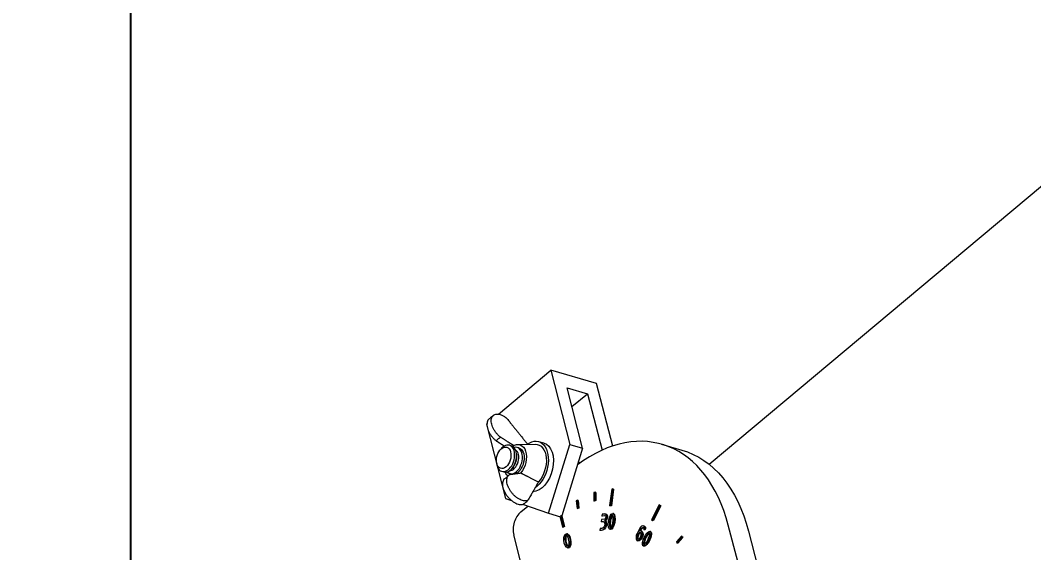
# Model space of a CAD drawing. Header units: inches. Extents: x -350577 to -266477, y -437959 to -377535.
# Drawn here: x -345537.7 to -345239.9, y -415930.6 to -415774.1 of the extents above; entities that cross this region are included whole.
import ezdxf

# ---------------------------------------------------------------- set-up
doc = ezdxf.new("R2010")
doc.units = ezdxf.units.IN
doc.header["$MEASUREMENT"] = 0
doc.layers.add('ORGINAL (itatec)', color=3, linetype='Continuous', lineweight=9)
doc.styles.add('Geniso', font='geniso.shx', dxfattribs={"oblique": 15})
doc.dimstyles.new('scale 1b100', dxfattribs={"dimscale": 100, "dimtxt": 3, "dimasz": 2.5, "dimexe": 1, "dimexo": 1, "dimgap": 1, "dimtad": 1, "dimdec": 0, "dimzin": 0, "dimdsep": 46, "dimtxsty": 'Geniso', "dimcen": 0, "dimclrd": 1, "dimclre": 1, "dimclrt": 7, "dimadec": 0, "dimazin": 0, "dimtfac": 1, "dimtdec": 0, "dimtmove": 0, "dimatfit": 3, "dimfxl": 0.75, "dimtolj": 1, "dimtzin": 0, "dimarcsym": 0})

# ---------------------------------------------------------------- blocks, each defined once
blk = doc.blocks.new('*D33')
at = {"layer": 'Defpoints', "color": 0, "transparency": 16777216}
for p in [(-331896.25, -404294.03), (-345505.23, -404305.84), (-345505.23, -416275.87)]:
    blk.add_point(p, dxfattribs=at)
at = {"layer": 'ORGINAL (itatec)', "color": 1, "lineweight": -2, "transparency": 16777216}
for p, q in [((-345505.23, -416175.87), (-345505.23, -404205.84)), ((-332146.25, -404305.84), (-345255.23, -404305.84)), ((-331896.25, -404394.03), (-331896.25, -404405.84))]:
    blk.add_line(p, q, dxfattribs=at)
at = {"layer": 'ORGINAL (itatec)', "color": 1, "transparency": 16777216}
for points in [[(-345255.23, -404264.17), (-345255.23, -404347.5), (-345505.23, -404305.84)], [(-332146.25, -404264.17), (-332146.25, -404347.5), (-331896.25, -404305.84)]]:
    blk.add_solid(points, dxfattribs=at)
at = {"layer": 'ORGINAL (itatec)', "color": 7, "transparency": 16777216, "insert": (-338700.74, -404055.84), "char_height": 300, "attachment_point": 5, "style": 'Geniso'}
blk.add_mtext('\\A1;13609', dxfattribs=at)
blk = doc.blocks.new('*D34')
at = {"layer": 'Defpoints', "color": 0, "transparency": 16777216}
for p in [(-345515.23, -413075.86), (-347172.3, -416275.87), (-345915.23, -416275.87)]:
    blk.add_point(p, dxfattribs=at)
at = {"layer": 'ORGINAL (itatec)', "color": 1, "lineweight": -2, "transparency": 16777216}
for p, q in [((-345615.23, -413075.86), (-347272.3, -413075.86)), ((-347172.3, -413325.86), (-347172.3, -416025.87)), ((-346015.23, -416275.87), (-347272.3, -416275.87))]:
    blk.add_line(p, q, dxfattribs=at)
at = {"layer": 'ORGINAL (itatec)', "color": 1, "transparency": 16777216}
for points in [[(-347213.97, -413325.86), (-347130.64, -413325.86), (-347172.3, -413075.86)], [(-347213.97, -416025.87), (-347130.64, -416025.87), (-347172.3, -416275.87)]]:
    blk.add_solid(points, dxfattribs=at)
at = {"layer": 'ORGINAL (itatec)', "color": 7, "transparency": 16777216, "insert": (-347422.33, -414675.87), "char_height": 300, "attachment_point": 5, "rotation": 90, "style": 'Geniso'}
blk.add_mtext('\\A1;3200', dxfattribs=at)
blk = doc.blocks.new('*D35')
at = {"layer": 'Defpoints', "color": 0, "transparency": 16777216}
for p in [(-345915.23, -416275.87), (-347172.3, -416675.87), (-343505.23, -416675.87)]:
    blk.add_point(p, dxfattribs=at)
at = {"layer": 'ORGINAL (itatec)', "color": 1, "lineweight": -2, "transparency": 16777216}
for p, q in [((-347172.3, -416025.87), (-347172.3, -415775.87)), ((-346015.23, -416275.87), (-347272.3, -416275.87)), ((-347172.3, -416275.87), (-347172.3, -416675.87)), ((-343605.23, -416675.87), (-347272.3, -416675.87)), ((-347172.3, -416925.87), (-347172.3, -417998.36))]:
    blk.add_line(p, q, dxfattribs=at)
at = {"layer": 'ORGINAL (itatec)', "color": 1, "transparency": 16777216}
for points in [[(-347213.97, -416025.87), (-347130.64, -416025.87), (-347172.3, -416275.87)], [(-347213.97, -416925.87), (-347130.64, -416925.87), (-347172.3, -416675.87)]]:
    blk.add_solid(points, dxfattribs=at)
at = {"layer": 'ORGINAL (itatec)', "color": 7, "transparency": 16777216, "insert": (-347422.3, -417587.12), "char_height": 300, "attachment_point": 5, "rotation": 90, "style": 'Geniso'}
blk.add_mtext('\\A1;400', dxfattribs=at)

msp = doc.modelspace()

# ---------------------------------------------------------------- linework, layer by layer
at = {"layer": 'ORGINAL (itatec)'}
for p, q in [((-345335.34, -415904.55), (-345218.15, -415806.36)), ((-345397.25, -415889.85), (-345381.85, -415876.94)), ((-345368.42, -415880.78), (-345381.85, -415876.94)), ((-345381.85, -415876.94), (-345376.2, -415898.71)), ((-345363.65, -415899.19), (-345368.42, -415880.78)), ((-345372.48, -415899.78), (-345377.05, -415882.12)), ((-345377.05, -415882.12), (-345371.09, -415883.82)), ((-345375.63, -415887.62), (-345371.09, -415883.82)), ((-345371.09, -415883.82), (-345366.79, -415900.41)), ((-345400.78, -415892.81), (-345400.6, -415892.66)), ((-345400.78, -415892.81), (-345395.14, -415914.58)), ((-345391.55, -415898.72), (-345386.47, -415898.64)), ((-345385.45, -415897.87), (-345383.96, -415898.3)), ((-345382.48, -415918.97), (-345376.2, -415898.71)), ((-345376.2, -415898.71), (-345372.48, -415899.78)), ((-345349.31, -415898.68), (-345343.34, -415900.38)), ((-345396.77, -415900.38), (-345396.45, -415900.01)), ((-345393.44, -415899.13), (-345394.02, -415898.96)), ((-345391.86, -415901.79), (-345391.93, -415901.3)), ((-345391.23, -415899.76), (-345391.73, -415899.62)), ((-345372.48, -415899.78), (-345378.64, -415919.69)), ((-345397.8, -415904), (-345397.73, -415904.48)), ((-345373.98, -415904.68), (-345373.99, -415904.68)), ((-345395.64, -415906.82), (-345396.21, -415906.66)), ((-345393.43, -415907.45), (-345393.93, -415907.31)), ((-345392.89, -415905.4), (-345393.21, -415905.77)), ((-345369.15, -415912.9), (-345369.18, -415915.29)), ((-345368.81, -415912.8), (-345369.15, -415912.9)), ((-345368.85, -415915.18), (-345368.81, -415912.8)), ((-345368.59, -415912.86), (-345368.81, -415912.8)), ((-345368.59, -415912.86), (-345368.63, -415915.24)), ((-345363.95, -415911.83), (-345364.6, -415916.71)), ((-345364.28, -415916.68), (-345363.62, -415911.8)), ((-345363.4, -415911.87), (-345364.05, -415916.75)), ((-345363.62, -415911.8), (-345363.95, -415911.83)), ((-345363.4, -415911.87), (-345363.62, -415911.8)), ((-345395.14, -415914.58), (-345393.38, -415915.19)), ((-345390.11, -415916.32), (-345382.48, -415918.97)), ((-345374.03, -415915.1), (-345374.36, -415915.28)), ((-345374.36, -415915.28), (-345374.11, -415917.54)), ((-345373.81, -415915.16), (-345374.03, -415915.1)), ((-345373.78, -415917.35), (-345374.03, -415915.1)), ((-345373.81, -415915.16), (-345373.56, -415917.41)), ((-345369.18, -415915.29), (-345368.85, -415915.18)), ((-345368.96, -415915.35), (-345369.18, -415915.29)), ((-345368.63, -415915.24), (-345368.96, -415915.35)), ((-345368.63, -415915.24), (-345368.85, -415915.18)), ((-345364.6, -415916.71), (-345364.28, -415916.68)), ((-345364.05, -415916.75), (-345364.28, -415916.68)), ((-345350.01, -415916.52), (-345352.21, -415920.87)), ((-345349.78, -415916.59), (-345350.01, -415916.52)), ((-345349.76, -415916.75), (-345350.01, -415916.52)), ((-345349.78, -415916.59), (-345349.53, -415916.81)), ((-345390.65, -415918.54), (-345388.62, -415916.84)), ((-345382.48, -415918.97), (-345378.96, -415919.97)), ((-345378.05, -415922.74), (-345378.85, -415919.63)), ((-345374.11, -415917.54), (-345373.78, -415917.35)), ((-345373.88, -415917.6), (-345374.11, -415917.54)), ((-345373.56, -415917.41), (-345373.88, -415917.6)), ((-345373.56, -415917.41), (-345373.78, -415917.35)), ((-345366.76, -415919.23), (-345366.83, -415919.71)), ((-345366.83, -415919.71), (-345366.02, -415919.65)), ((-345365.95, -415919.17), (-345366.76, -415919.23)), ((-345365.58, -415919.25), (-345365.8, -415919.18)), ((-345364.38, -415916.77), (-345364.6, -415916.71)), ((-345364.05, -415916.75), (-345364.38, -415916.77)), ((-345363.43, -415919.06), (-345363.65, -415919)), ((-345351.96, -415921.09), (-345349.76, -415916.75)), ((-345349.53, -415916.81), (-345351.73, -415921.15)), ((-345349.53, -415916.81), (-345349.76, -415916.75)), ((-345379.16, -415919.92), (-345378.36, -415923)), ((-345378.64, -415919.67), (-345377.83, -415922.8)), ((-345366.97, -415920.75), (-345367.05, -415921.38)), ((-345367.05, -415921.38), (-345366.56, -415921.34)), ((-345366.83, -415921.44), (-345367.05, -415921.38)), ((-345366.01, -415920.68), (-345366.97, -415920.75)), ((-345366.6, -415919.77), (-345366.83, -415919.71)), ((-345366.34, -415921.41), (-345366.83, -415921.44)), ((-345365.84, -415919.71), (-345366.6, -415919.77)), ((-345365.72, -415921.18), (-345365.94, -415921.11)), ((-345352.21, -415920.87), (-345351.96, -415921.09)), ((-345351.73, -415921.15), (-345351.96, -415921.09)), ((-345326.93, -415933.15), (-345329.7, -415922.47)), ((-345389.16, -415939.09), (-345392.74, -415925.3)), ((-345378.36, -415923), (-345378.05, -415922.74)), ((-345378.14, -415923.06), (-345378.36, -415923)), ((-345377.83, -415922.8), (-345378.14, -415923.06)), ((-345377.83, -415922.8), (-345378.05, -415922.74)), ((-345376.97, -415925.04), (-345377.19, -415924.98)), ((-345367.33, -415923.44), (-345367.39, -415923.92)), ((-345367.39, -415923.92), (-345366.91, -415923.88)), ((-345367.17, -415923.98), (-345367.39, -415923.92)), ((-345366.88, -415923.41), (-345367.33, -415923.44)), ((-345366.68, -415923.95), (-345367.17, -415923.98)), ((-345364.25, -415923.73), (-345364.47, -415923.67)), ((-345355.76, -415923.52), (-345356.51, -415925.01)), ((-345355.73, -415924.17), (-345355.51, -415923.74)), ((-345355.29, -415923.81), (-345355.45, -415924.12)), ((-345355.15, -415924.2), (-345355.38, -415924.14)), ((-345354.98, -415924.3), (-345355.2, -415924.24)), ((-345354.72, -415923.14), (-345354.83, -415923.11)), ((-345354.37, -415922.74), (-345354.59, -415922.68)), ((-345354.22, -415922.81), (-345354.44, -415922.75)), ((-345354.43, -415923.82), (-345354.2, -415923.37)), ((-345354.2, -415923.89), (-345354.43, -415923.82)), ((-345353.98, -415923.44), (-345354.2, -415923.37)), ((-345353.98, -415923.44), (-345354.2, -415923.89)), ((-345352.54, -415924.35), (-345352.77, -415924.28)), ((-345323.73, -415924.18), (-345320.96, -415934.86)), ((-345356.19, -415927.05), (-345356.41, -415926.99)), ((-345355.02, -415926.21), (-345355.25, -415926.14)), ((-345354.43, -415928.65), (-345354.66, -415928.58)), ((-345343.46, -415925.69), (-345344.92, -415927.35)), ((-345344.92, -415927.35), (-345344.76, -415927.71)), ((-345344.76, -415927.71), (-345343.3, -415926.05)), ((-345344.54, -415927.77), (-345344.76, -415927.71)), ((-345343.07, -415926.11), (-345344.54, -415927.77)), ((-345343.23, -415925.76), (-345343.46, -415925.69)), ((-345343.3, -415926.05), (-345343.46, -415925.69)), ((-345343.07, -415926.11), (-345343.3, -415926.05)), ((-345343.23, -415925.76), (-345343.07, -415926.11)), ((-345376.74, -415929.17), (-345376.96, -415929.1))]:
    msp.add_line(p, q, dxfattribs=at)
for centre, major_axis, ratio, start_param, end_param in [((-345364.41, -415951.56), (15.1, 52.89), 0.631206, -0.82044, 0.689571), ((-345395.84, -415902.6), (-1.84, -6.45), 0.631206, -2.540823, -2.241651), ((-345395.12, -415902.81), (-1.1, -3.85), 0.631206, -0.950682, 3.891948), ((-345395.69, -415902.65), (0.89, 3.11), 0.631206, 0.750356, 7.033541), ((-345395.12, -415902.81), (-1.1, -3.85), 0.631206, -2.391237, -2.19091), ((-345394.54, -415902.97), (-1.1, -3.85), 0.631206, 0, 3.141593), ((-345392.83, -415903.46), (-1.1, -3.85), 0.631206, -0.361142, 3.502735), ((-345393.4, -415903.3), (-0.89, -3.11), 0.631206, 0.16447, 2.977123), ((-345392.33, -415903.6), (-1.37, -4.81), 0.631206, -2.592595, -2.483745), ((-345393.97, -415903.14), (0.89, 3.11), 0.631206, -2.19091, -0.950682), ((-345392.33, -415903.6), (4.05, 14.19), 0.631206, -2.459047, -2.323427), ((-345389.58, -415922.65), (-1.37, -4.81), 0.631206, -2.391237, -0.82044), ((-345366.09, -415920.19), (0.29, 1.01), 0.631206, -2.503698, 0.226757), ((-345364.06, -415921.34), (-0.38, -2.34), 0.337475, -3.061739, 3.221446), ((-345366.7, -415922.37), (-0.42, -1.49), 0.631206, 0.226757, 2.737968), ((-345366.48, -415922.44), (0.29, 1.02), 0.631206, 0.17541, 0.226757), ((-345354.99, -415924.07), (0.4, 1.39), 0.631206, -0.176783, 1.353144), ((-345377.08, -415927.04), (0.29, -2.08), 0.431517, -2.877408, 3.405777), ((-345355.85, -415925.76), (-0.39, -1.38), 0.631206, -1.949013, -0.414716), ((-345355.69, -415925.22), (0.31, 1.08), 0.631206, -0.282523, 0.48056), ((-345354.68, -415924.35), (-0.34, -1.17), 0.631206, -2.747589, -1.867638), ((-345355.92, -415925.4), (0.4, 1.39), 0.631206, -1.943572, -0.420156), ((-345353.71, -415926.43), (0.99, 2.13), 0.343589, -3.246209, 3.036976), ((-345354.95, -415923.72), (0.31, 1.08), 0.631206, -1.074255, -0.311146), ((-345356.02, -415925.61), (-0.39, -1.38), 0.631206, -0.180169, 1.356531)]:
    msp.add_ellipse(centre, major_axis=major_axis, ratio=ratio, start_param=start_param, end_param=end_param, dxfattribs=at)
at = {"layer": 'ORGINAL (itatec)', "extrusion": (0, 0, -1)}
for centre, major_axis, ratio, start_param, end_param in [((-345392.33, -415903.6), (1.37, 4.81), 0.631206, -0.657847, 2.189879), ((-345387.48, -415904.99), (2.03, 7.12), 0.631206, -0.669687, 2.509851), ((-345385.99, -415905.41), (2.03, 7.12), 0.631206, 0, 2.948841), ((-345387.48, -415904.99), (1.79, 6.25), 0.631206, -0.188925, 2.236777), ((-345392.33, -415903.6), (1.1, 3.85), 0.631206, 0, 2.630275), ((-345358.45, -415953.27), (15.1, 52.89), 0.631206, 0, 0.82044), ((-345376.3, -415908.18), (-1.44, -5.05), 0.631206, -2.747857, -2.611567), ((-345392.33, -415903.6), (-1.37, -4.81), 0.631206, 0.259878, 0.657847), ((-345392.33, -415903.6), (-1.1, -3.85), 0.631206, -0.027534, 0), ((-345366.09, -415920.19), (0.154, 0.538), 0.631206, -0.226757, 2.503698), ((-345365.87, -415920.26), (0.29, 1.01), 0.631206, 0, 2.503698), ((-345363.84, -415921.4), (-0.38, -2.34), 0.337475, -3.101736, 0.039856), ((-345328.48, -416127.77), (-145.47, 173.61), 0.567321, -0.873365, 0.622147), ((-345366.7, -415922.37), (0.29, 1.02), 0.631206, -0.226757, 2.967265), ((-345366.48, -415922.44), (-0.42, -1.49), 0.631206, -2.737968, -0.226757), ((-345376.86, -415927.1), (0.29, -2.08), 0.431517, -2.953375, 0.188217), ((-345354.9, -415924.29), (0.34, 1.17), 0.631206, -1.273955, -0.337941), ((-345355.46, -415925.29), (0.31, 1.08), 0.631206, 0, 0.282523), ((-345355.7, -415925.47), (-0.4, -1.39), 0.631206, -2.721437, -1.19802), ((-345354.98, -415923.84), (0.206, 0.72), 0.631206, -0.125556, 0.976477), ((-345358.05, -415926.4), (-1.54, -5.39), 0.631206, -2.297478, -2.239123), ((-345353.49, -415926.5), (0.99, 2.13), 0.343589, -0.053518, 3.088075), ((-345354.76, -415924.13), (0.4, 1.39), 0.631206, 0, 0.176783), ((-345354.72, -415923.78), (0.31, 1.08), 0.631206, 0.311146, 1.074255), ((-345355.79, -415925.67), (-0.39, -1.38), 0.631206, -1.356531, 0)]:
    msp.add_ellipse(centre, major_axis=major_axis, ratio=ratio, start_param=start_param, end_param=end_param, dxfattribs=at)
at = {"layer": 'ORGINAL (itatec)'}
for points, knots in [([(-345396.62, -415896.62), (-345396.69, -415896.57), (-345396.76, -415896.51), (-345397.06, -415896.25), (-345397.28, -415896.03), (-345397.67, -415895.61), (-345397.87, -415895.37), (-345398.25, -415894.86), (-345398.42, -415894.6), (-345398.69, -415894.11), (-345398.83, -415893.84), (-345399.05, -415893.31), (-345399.14, -415893.04), (-345399.27, -415892.56), (-345399.31, -415892.31), (-345399.35, -415891.83), (-345399.35, -415891.6), (-345399.29, -415891.21), (-345399.25, -415891.01), (-345399.1, -415890.66), (-345399, -415890.5), (-345398.78, -415890.25), (-345398.64, -415890.14), (-345398.33, -415889.96), (-345398.15, -415889.9), (-345397.8, -415889.83), (-345397.6, -415889.82), (-345397.17, -415889.85), (-345396.94, -415889.89), (-345396.72, -415889.96), (-345396.51, -415890.02), (-345396.27, -415890.11), (-345395.79, -415890.34), (-345395.54, -415890.48), (-345395.16, -415890.73), (-345395, -415890.85), (-345394.84, -415890.98)], [-11.506271, -11.506271, -11.506271, -11.506271, -11.25178, -11.25178, -10.386265, -10.386265, -9.517507, -9.517507, -8.648749, -8.648749, -7.780279, -7.780279, -6.911808, -6.911808, -6.04493, -6.04493, -5.178053, -5.178053, -4.313667, -4.313667, -3.449282, -3.449282, -2.586495, -2.586495, -1.723708, -1.723708, -0.861854, -0.861854, 0, 0, 0, 0.861854, 0.861854, 1.723708, 1.723708, 2.328505, 2.328505, 2.328505, 2.328505]), ([(-345400.05, -415891.33), (-345400.09, -415891.37), (-345400.12, -415891.4), (-345400.26, -415891.56), (-345400.36, -415891.71), (-345400.51, -415892.07), (-345400.56, -415892.27), (-345400.61, -415892.66), (-345400.61, -415892.89), (-345400.57, -415893.37), (-345400.53, -415893.62), (-345400.4, -415894.1), (-345400.32, -415894.36), (-345400.09, -415894.9), (-345399.96, -415895.17), (-345399.68, -415895.65), (-345399.51, -415895.92), (-345399.14, -415896.42), (-345398.93, -415896.67), (-345398.54, -415897.09), (-345398.32, -415897.31), (-345398.02, -415897.57), (-345397.95, -415897.63), (-345397.88, -415897.68)], [3.210028, 3.210028, 3.210028, 3.210028, 3.449282, 3.449282, 4.313667, 4.313667, 5.178053, 5.178053, 6.04493, 6.04493, 6.911808, 6.911808, 7.780279, 7.780279, 8.648749, 8.648749, 9.517507, 9.517507, 10.386265, 10.386265, 11.25178, 11.25178, 11.506271, 11.506271, 11.506271, 11.506271]), ([(-345398.64, -415890.15), (-345398.74, -415890.22), (-345398.84, -415890.3), (-345399.03, -415890.45), (-345399.13, -415890.52), (-345399.32, -415890.68), (-345399.42, -415890.76), (-345399.6, -415890.92), (-345399.69, -415891), (-345399.88, -415891.16), (-345399.97, -415891.25), (-345400.05, -415891.33)], [0.5025939, 0.5025939, 0.5025939, 0.5025939, 0.5305718, 0.5305718, 0.5585497, 0.5585497, 0.5865275, 0.5865275, 0.6145054, 0.6145054, 0.6424833, 0.6424833, 0.6424833, 0.6424833]), ([(-345388.56, -415915.17), (-345388.68, -415915.22), (-345388.8, -415915.26), (-345389.1, -415915.32), (-345389.31, -415915.33), (-345389.74, -415915.3), (-345389.97, -415915.26), (-345390.18, -415915.19), (-345390.39, -415915.13), (-345390.63, -415915.04), (-345391.12, -415914.81), (-345391.36, -415914.67), (-345391.81, -415914.38), (-345392.05, -415914.2), (-345392.51, -415913.8), (-345392.73, -415913.58), (-345393.12, -415913.16), (-345393.32, -415912.92), (-345393.7, -415912.41), (-345393.86, -415912.15), (-345394.14, -415911.67), (-345394.28, -415911.4), (-345394.5, -415910.87), (-345394.59, -415910.6), (-345394.71, -415910.12), (-345394.76, -415909.87), (-345394.8, -415909.39), (-345394.79, -415909.16), (-345394.74, -415908.77), (-345394.69, -415908.57), (-345394.54, -415908.21), (-345394.44, -415908.05), (-345394.23, -415907.8), (-345394.09, -415907.69), (-345393.89, -415907.57), (-345393.84, -415907.55), (-345393.79, -415907.53)], [-2.328505, -2.328505, -2.328505, -2.328505, -1.723708, -1.723708, -0.861854, -0.861854, 0, 0, 0, 0.861854, 0.861854, 1.723708, 1.723708, 2.586495, 2.586495, 3.449282, 3.449282, 4.313667, 4.313667, 5.178053, 5.178053, 6.04493, 6.04493, 6.911808, 6.911808, 7.780279, 7.780279, 8.648749, 8.648749, 9.517507, 9.517507, 10.386265, 10.386265, 11.25178, 11.25178, 11.506271, 11.506271, 11.506271, 11.506271]), ([(-345395.25, -415908.69), (-345395.38, -415908.77), (-345395.5, -415908.87), (-345395.71, -415909.11), (-345395.81, -415909.27), (-345395.96, -415909.62), (-345396, -415909.82), (-345396.06, -415910.22), (-345396.06, -415910.45), (-345396.02, -415910.93), (-345395.97, -415911.18), (-345395.85, -415911.66), (-345395.76, -415911.92), (-345395.54, -415912.46), (-345395.41, -415912.73), (-345395.13, -415913.21), (-345394.96, -415913.47), (-345394.59, -415913.98), (-345394.38, -415914.22), (-345393.99, -415914.64), (-345393.77, -415914.86), (-345393.31, -415915.25), (-345393.07, -415915.43), (-345392.63, -415915.73), (-345392.38, -415915.87), (-345391.9, -415916.1), (-345391.66, -415916.19), (-345391.44, -415916.25), (-345391.23, -415916.31), (-345391, -415916.36), (-345390.57, -415916.39), (-345390.36, -415916.37), (-345390.07, -415916.32), (-345389.94, -415916.28), (-345389.83, -415916.23)], [-11.155289, -11.155289, -11.155289, -11.155289, -10.386265, -10.386265, -9.517507, -9.517507, -8.648749, -8.648749, -7.780279, -7.780279, -6.911808, -6.911808, -6.04493, -6.04493, -5.178053, -5.178053, -4.313667, -4.313667, -3.449282, -3.449282, -2.586495, -2.586495, -1.723708, -1.723708, -0.861854, -0.861854, 0, 0, 0, 0.861854, 0.861854, 1.723708, 1.723708, 2.328505, 2.328505, 2.328505, 2.328505]), ([(-345395.25, -415908.69), (-345395.2, -415908.65), (-345395.14, -415908.62), (-345395.02, -415908.53), (-345394.96, -415908.49), (-345394.84, -415908.39), (-345394.77, -415908.34), (-345394.64, -415908.22), (-345394.57, -415908.16), (-345394.44, -415908.03), (-345394.37, -415907.96), (-345394.3, -415907.88)], [3.5684758, 3.5684758, 3.5684758, 3.5684758, 3.624758, 3.624758, 3.6810401, 3.6810401, 3.7373222, 3.7373222, 3.7936043, 3.7936043, 3.8498865, 3.8498865, 3.8498865, 3.8498865]), ([(-345363.81, -415919.47), (-345363.8, -415919.47), (-345363.79, -415919.47), (-345363.75, -415919.49), (-345363.72, -415919.51), (-345363.66, -415919.61), (-345363.62, -415919.71), (-345363.54, -415920), (-345363.52, -415920.22), (-345363.51, -415920.8), (-345363.54, -415921.19), (-345363.67, -415921.94), (-345363.77, -415922.3), (-345363.94, -415922.71), (-345363.99, -415922.82), (-345364.09, -415922.99), (-345364.14, -415923.06), (-345364.22, -415923.15), (-345364.25, -415923.18), (-345364.29, -415923.2), (-345364.31, -415923.2), (-345364.35, -415923.2), (-345364.37, -415923.19), (-345364.44, -415923.11), (-345364.47, -415923.05), (-345364.56, -415922.8), (-345364.6, -415922.57), (-345364.62, -415922.02), (-345364.6, -415921.71), (-345364.52, -415921.07), (-345364.45, -415920.75), (-345364.28, -415920.18), (-345364.18, -415919.94), (-345364.04, -415919.69), (-345364, -415919.63), (-345363.92, -415919.54), (-345363.89, -415919.51), (-345363.84, -415919.47), (-345363.83, -415919.47), (-345363.81, -415919.47)], [-6.283185, -6.283185, -6.283185, -6.283185, -6.110381, -6.110381, -5.852597, -5.852597, -5.531628, -5.531628, -5.1248, -5.1248, -4.584711, -4.584711, -4.044623, -4.044623, -3.801608, -3.801608, -3.558592, -3.558592, -3.315577, -3.315577, -3.072562, -3.072562, -2.781788, -2.781788, -2.491015, -2.491015, -2.034928, -2.034928, -1.578841, -1.578841, -1.122754, -1.122754, -0.666667, -0.666667, -0.444445, -0.444445, -0.222222, -0.222222, 0, 0, 0, 0]), ([(-345363.68, -415919.58), (-345363.69, -415919.6), (-345363.71, -415919.62), (-345363.78, -415919.69), (-345363.82, -415919.76), (-345363.96, -415920.01), (-345364.06, -415920.25), (-345364.23, -415920.81), (-345364.3, -415921.13), (-345364.38, -415921.77), (-345364.4, -415922.09), (-345364.37, -415922.63), (-345364.34, -415922.86), (-345364.26, -415923.07), (-345364.24, -415923.12), (-345364.22, -415923.15)], [0.315203, 0.315203, 0.315203, 0.315203, 0.444445, 0.444445, 0.666667, 0.666667, 1.122754, 1.122754, 1.578841, 1.578841, 2.034928, 2.034928, 2.491015, 2.491015, 2.664025, 2.664025, 2.664025, 2.664025]), ([(-345377.49, -415925.47), (-345377.47, -415925.46), (-345377.46, -415925.45), (-345377.42, -415925.44), (-345377.39, -415925.43), (-345377.28, -415925.46), (-345377.21, -415925.5), (-345377.03, -415925.66), (-345376.93, -415925.8), (-345376.71, -415926.23), (-345376.61, -415926.54), (-345376.48, -415927.19), (-345376.45, -415927.54), (-345376.47, -415927.96), (-345376.49, -415928.08), (-345376.52, -415928.29), (-345376.55, -415928.37), (-345376.59, -415928.5), (-345376.62, -415928.54), (-345376.65, -415928.6), (-345376.67, -415928.61), (-345376.71, -415928.63), (-345376.74, -415928.65), (-345376.83, -415928.64), (-345376.89, -415928.62), (-345377.06, -415928.5), (-345377.18, -415928.36), (-345377.39, -415927.97), (-345377.49, -415927.72), (-345377.63, -415927.19), (-345377.67, -415926.9), (-345377.7, -415926.36), (-345377.69, -415926.1), (-345377.64, -415925.81), (-345377.62, -415925.73), (-345377.57, -415925.6), (-345377.55, -415925.56), (-345377.52, -415925.5), (-345377.5, -415925.48), (-345377.49, -415925.47)], [-6.283185, -6.283185, -6.283185, -6.283185, -6.110381, -6.110381, -5.852597, -5.852597, -5.531628, -5.531628, -5.1248, -5.1248, -4.584711, -4.584711, -4.044623, -4.044623, -3.801608, -3.801608, -3.558592, -3.558592, -3.315577, -3.315577, -3.072562, -3.072562, -2.781788, -2.781788, -2.491015, -2.491015, -2.034928, -2.034928, -1.578841, -1.578841, -1.122754, -1.122754, -0.666667, -0.666667, -0.444445, -0.444445, -0.222222, -0.222222, 0, 0, 0, 0]), ([(-345377.26, -415925.53), (-345377.28, -415925.54), (-345377.29, -415925.56), (-345377.33, -415925.62), (-345377.35, -415925.67), (-345377.39, -415925.79), (-345377.41, -415925.87), (-345377.47, -415926.16), (-345377.48, -415926.42), (-345377.45, -415926.96), (-345377.4, -415927.25), (-345377.26, -415927.79), (-345377.17, -415928.03), (-345376.95, -415928.42), (-345376.84, -415928.56), (-345376.73, -415928.64), (-345376.73, -415928.64), (-345376.72, -415928.64)], [0, 0, 0, 0, 0.222222, 0.222222, 0.444445, 0.444445, 0.666667, 0.666667, 1.122754, 1.122754, 1.578841, 1.578841, 2.034928, 2.034928, 2.491015, 2.491015, 2.499597, 2.499597, 2.499597, 2.499597]), ([(-345377.21, -415925.51), (-345377.21, -415925.51), (-345377.22, -415925.51), (-345377.24, -415925.52), (-345377.25, -415925.52), (-345377.26, -415925.53)], [6.0674094, 6.0674094, 6.0674094, 6.0674094, 6.1103812, 6.1103812, 6.2831853, 6.2831853, 6.2831853, 6.2831853]), ([(-345356.34, -415926.49), (-345356.36, -415926.48), (-345356.37, -415926.47), (-345356.43, -415926.39), (-345356.46, -415926.3), (-345356.49, -415926.03), (-345356.48, -415925.86), (-345356.39, -415925.5), (-345356.32, -415925.32), (-345356.13, -415924.99), (-345356.02, -415924.85), (-345355.8, -415924.66), (-345355.7, -415924.61), (-345355.52, -415924.59), (-345355.45, -415924.62), (-345355.34, -415924.74), (-345355.3, -415924.83), (-345355.27, -415925.08), (-345355.28, -415925.24), (-345355.35, -415925.59), (-345355.42, -415925.78), (-345355.6, -415926.12), (-345355.7, -415926.27), (-345355.92, -415926.47), (-345356.03, -415926.53), (-345356.21, -415926.57), (-345356.29, -415926.55), (-345356.34, -415926.49)], [-6.283185, -6.283185, -6.283185, -6.283185, -6.173615, -6.173615, -5.659147, -5.659147, -5.14468, -5.14468, -4.630212, -4.630212, -4.115744, -4.115744, -3.601276, -3.601276, -3.086808, -3.086808, -2.57234, -2.57234, -2.057872, -2.057872, -1.543404, -1.543404, -1.028936, -1.028936, -0.514468, -0.514468, 0, 0, 0, 0]), ([(-345355.41, -415924.67), (-345355.49, -415924.68), (-345355.59, -415924.73), (-345355.8, -415924.91), (-345355.91, -415925.05), (-345356.09, -415925.38), (-345356.17, -415925.57), (-345356.25, -415925.92), (-345356.27, -415926.09), (-345356.24, -415926.36), (-345356.21, -415926.46), (-345356.15, -415926.53), (-345356.14, -415926.54), (-345356.13, -415926.55)], [3.644741, 3.644741, 3.644741, 3.644741, 4.115744, 4.115744, 4.630212, 4.630212, 5.14468, 5.14468, 5.659147, 5.659147, 6.173615, 6.173615, 6.258478, 6.258478, 6.258478, 6.258478]), ([(-345354.55, -415928.1), (-345354.56, -415928.09), (-345354.58, -415928.07), (-345354.6, -415928.02), (-345354.61, -415927.97), (-345354.62, -415927.85), (-345354.62, -415927.77), (-345354.59, -415927.48), (-345354.53, -415927.22), (-345354.35, -415926.66), (-345354.23, -415926.36), (-345353.94, -415925.8), (-345353.78, -415925.53), (-345353.45, -415925.11), (-345353.3, -415924.95), (-345353.09, -415924.8), (-345353.02, -415924.77), (-345352.93, -415924.75), (-345352.9, -415924.75), (-345352.87, -415924.77), (-345352.86, -415924.78), (-345352.83, -415924.83), (-345352.82, -415924.87), (-345352.81, -415925), (-345352.81, -415925.08), (-345352.82, -415925.29), (-345352.84, -415925.41), (-345352.94, -415925.84), (-345353.06, -415926.19), (-345353.37, -415926.88), (-345353.56, -415927.21), (-345353.9, -415927.67), (-345354.04, -415927.84), (-345354.26, -415928.03), (-345354.35, -415928.08), (-345354.46, -415928.12), (-345354.5, -415928.12), (-345354.53, -415928.11), (-345354.54, -415928.1), (-345354.55, -415928.1)], [0, 0, 0, 0, 0.222222, 0.222222, 0.444445, 0.444445, 0.666667, 0.666667, 1.122754, 1.122754, 1.578841, 1.578841, 2.034928, 2.034928, 2.491015, 2.491015, 2.781788, 2.781788, 3.072562, 3.072562, 3.315577, 3.315577, 3.558592, 3.558592, 3.801608, 3.801608, 4.044623, 4.044623, 4.584711, 4.584711, 5.1248, 5.1248, 5.531628, 5.531628, 5.852597, 5.852597, 6.110381, 6.110381, 6.283185, 6.283185, 6.283185, 6.283185]), ([(-345352.83, -415924.85), (-345352.86, -415924.87), (-345352.9, -415924.89), (-345353.07, -415925.01), (-345353.23, -415925.17), (-345353.55, -415925.59), (-345353.72, -415925.86), (-345354.01, -415926.42), (-345354.13, -415926.73), (-345354.31, -415927.29), (-345354.36, -415927.54), (-345354.39, -415927.83), (-345354.39, -415927.91), (-345354.38, -415928.02), (-345354.38, -415928.06), (-345354.37, -415928.08)], [-2.645078, -2.645078, -2.645078, -2.645078, -2.491015, -2.491015, -2.034928, -2.034928, -1.578841, -1.578841, -1.122754, -1.122754, -0.666667, -0.666667, -0.444445, -0.444445, -0.278612, -0.278612, -0.278612, -0.278612])]:
    msp.add_open_spline(points, degree=3, knots=knots, dxfattribs=at)
for points, weights in [([(-345394.84, -415890.98), (-345390.62, -415896.2), (-345388.63, -415898.67)], [1, 1.07840752408, 1.01426617145]), ([(-345397.88, -415897.68), (-345396.57, -415898.5), (-345395.48, -415899.18)], [1, 1.00652204644, 1.00543168379]), ([(-345392.74, -415899.05), (-345394.39, -415898.02), (-345396.62, -415896.62)], [1, 1.01117572355, 1]), ([(-345393.79, -415907.53), (-345391.99, -415907.28), (-345390.66, -415907.1)], [1, 1.01117572355, 1]), ([(-345390.66, -415907.1), (-345388.42, -415908.24), (-345385.48, -415909.74)], [1, 1.00889408636, 1]), ([(-345385.48, -415909.74), (-345386.42, -415911.4), (-345388.56, -415915.17)], [1, 1.08625448302, 1])]:
    msp.add_rational_spline(points, weights, degree=2, dxfattribs=at)

# ---------------------------------------------------------------- dimensions: what is measured, and where the dimension line sits
dim = msp.add_linear_dim(base=(-345505.23, -404305.84), p1=(-331896.25, -404294.03), p2=(-345505.23, -416275.87), dimstyle='scale 1b100', dxfattribs=at)
dim.commit()
dim.dimension.update_dxf_attribs({"geometry": '*D33', "text_midpoint": (-338700.74, -404055.84)})
for base, p1, p2, picture, middle in [((-347172.3, -416275.87), (-345515.23, -413075.86), (-345915.23, -416275.87), '*D34', (-347422.33, -414675.87)), ((-347172.3, -416675.87), (-345915.23, -416275.87), (-343505.23, -416675.87), '*D35', (-347422.3, -417587.12))]:
    dim = msp.add_linear_dim(base=base, p1=p1, p2=p2, angle=90, dimstyle='scale 1b100', dxfattribs=at)
    dim.commit()
    dim.dimension.update_dxf_attribs({"geometry": picture, "text_midpoint": middle})

doc.saveas('drawing.dxf')
